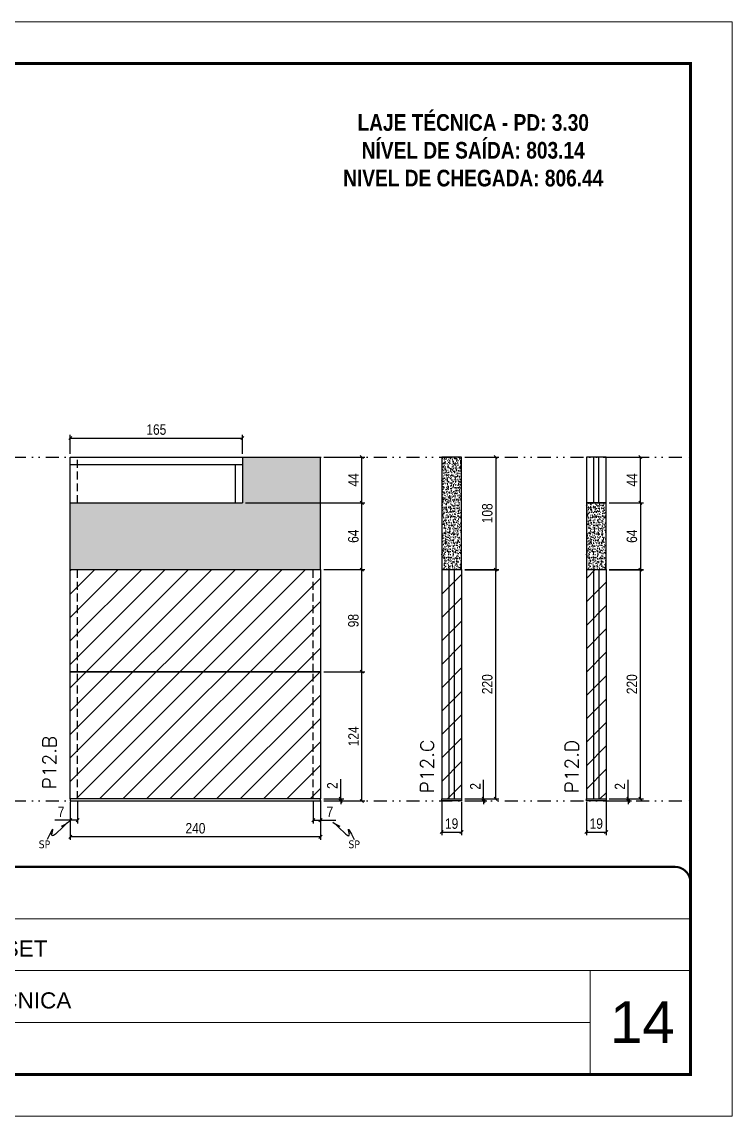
# Model space of a CAD drawing. Extents: x 808 to 7089, y -98 to 17032.
# Drawn here: x 3211 to 3892, y 12537 to 13587 of the extents above; entities that cross this region are included whole.
import ezdxf

# ---------------------------------------------------------------- set-up
doc = ezdxf.new("R2010")
doc.units = 0
for name, pattern in [('CONTINUO', [0]), ('DASHED', [0.75, 0.5, -0.25]), ('DIVIDE2', [0.625, 0.25, -0.125, 0, -0.125, 0, -0.125]), ('HIDDEN', [0.375, 0.25, -0.125])]:
    doc.linetypes.add(name, pattern=pattern)
for name, color, linetype, lineweight in [('CARIMBO', 255, 'Continuous', 9), ('Folhas', 255, 'Continuous', 9), ('REAPROVEITAMENTO', 251, 'Continuous', 9), ('SARRAFO DE PRESSAO', 251, 'DASHED', 9), ('Texto Seção', 7, 'Continuous', 15)]:
    doc.layers.add(name, color=color, linetype=linetype, lineweight=lineweight)
for name, color, linetype in [('COTA', 241, 'Continuous'), ('NOMENCLATURA', 7, 'Continuous'), ('Nível', 160, 'Continuous'), ('Painéis', 200, 'Continuous'), ('SARR_2.2x7', 40, 'Continuous'), ('Sarrafo de Pressão', 42, 'HIDDEN'), ('texto', 7, 'Continuous')]:
    doc.layers.add(name, color=color, linetype=linetype)
doc.styles.add('ARIAL', font='arial.ttf')
doc.styles.add('COTA TECNICA', font='techl___.ttf', dxfattribs={"height": 10})
doc.styles.add('COTA TECNICA-50', font='techl___.ttf', dxfattribs={"height": 10})
doc.styles.add('REGUA-120', font='ROMANS.shx', dxfattribs={"height": 15})
doc.styles.add('ROMANC', font='techb___.ttf', dxfattribs={"height": 2.5})
doc.styles.get("Standard").update_dxf_attribs({"font": 'arial.ttf'})
doc.dimstyles.new('COTA PAINEL-50', dxfattribs={"dimtxt": 10, "dimasz": 3, "dimexe": 3, "dimexo": 3, "dimgap": 3, "dimtad": 1, "dimdec": 1, "dimzin": 12, "dimdsep": 46, "dimtxsty": 'COTA TECNICA-50', "dimblk1": 'OBLIQUE', "dimblk2": 'OBLIQUE', "dimsah": 1, "dimcen": 0.9, "dimclrd": 4, "dimclre": 4, "dimclrt": 240, "dimadec": 1, "dimazin": 3, "dimtfac": 1, "dimtdec": 1, "dimtmove": 0, "dimatfit": 3, "dimfxl": 1, "dimtolj": 1, "dimtzin": 12, "dimarcsym": 0})
doc.dimstyles.new('PAINEL', dxfattribs={"dimtxt": 10, "dimasz": 3, "dimexe": 3, "dimexo": 3, "dimgap": 3, "dimtad": 1, "dimdec": 1, "dimzin": 12, "dimdsep": 46, "dimtxsty": 'COTA TECNICA', "dimblk1": 'OBLIQUE', "dimblk2": 'OBLIQUE', "dimsah": 1, "dimcen": 0.9, "dimclrd": 4, "dimclre": 4, "dimclrt": 240, "dimadec": 1, "dimazin": 3, "dimtfac": 1, "dimtdec": 1, "dimtmove": 0, "dimatfit": 3, "dimfxl": 1, "dimtolj": 1, "dimtzin": 12, "dimarcsym": 0})
doc.dimstyles.get("Standard").update_dxf_attribs({"dimtxt": 0.18, "dimasz": 0.18, "dimexe": 0.18, "dimexo": 0.0625, "dimgap": 0.09, "dimtad": 0, "dimtih": 1, "dimtoh": 1, "dimdec": 4, "dimzin": 0, "dimdsep": 46, "dimtxsty": 'Standard', "dimcen": 0.09, "dimadec": 0, "dimazin": 0, "dimtfac": 1, "dimtdec": 4, "dimtofl": 0, "dimtmove": 0, "dimatfit": 3, "dimfxl": 1, "dimtolj": 1, "dimtzin": 0, "dimarcsym": 0})

# ---------------------------------------------------------------- blocks, each defined once
blk = doc.blocks.new('9999999999')
at = {"color": 30, "linetype": 'CONTINUO'}
for p, q in [((98564.6, 34379.6), (99584, 34379.6)), ((98564.6, 34329.8), (99488, 34329.8)), ((99584, 34329.8), (99488, 34329.8)), ((99488, 34329.8), (99488, 34230.2)), ((98564.6, 34280), (99488, 34280))]:
    blk.add_line(p, q, dxfattribs=at)
at = {"color": 30, "linetype": 'CONTINUO', "const_width": 2}
blk.add_lwpolyline([(99584, 34230.2), (99584, 34414.4, 0.414214), (99569, 34429.4), (98229, 34429.4, 0.414214), (98214, 34414.4), (98214, 34245.2, 0.414214), (98229, 34230.2), (99584, 34230.2)], format="xyb", dxfattribs=at)
at = {"layer": 'Folhas'}
blk.add_lwpolyline([(98139, 34190.2), (99624, 34190.2), (99624, 35240.2), (98139, 35240.2)], close=True, dxfattribs=at)
at = {"layer": 'Folhas', "color": 30, "const_width": 3}
blk.add_lwpolyline([(98214, 34230.2), (99584, 34230.2), (99584, 35200.2), (98214, 35200.2)], close=True, dxfattribs=at)
at = {"color": 7, "linetype": 'Continuous', "ltscale": 5, "style": 'ARIAL'}
for s, height, p in [('NIK SUNSET', 15.48, (98837.7, 34343.3)), ('LAJE TÉCNICA', 15.483, (98837.7, 34293.5))]:
    blk.add_text(s, height=height, dxfattribs=at).set_placement(p)
blk = doc.blocks.new('_Oblique')
at = {"color": 0, "linetype": 'ByBlock', "lineweight": -2}
blk.add_line((-0.5, -0.5), (0.5, 0.5), dxfattribs=at)
blk = doc.blocks.new('*D341')
at = {"layer": 'COTA', "color": 4, "lineweight": -2, "transparency": 16777216}
for p, q in [((3257, 12838.2), (3257, 12801.8)), ((3497, 12838.2), (3497, 12801.8)), ((3497, 12804.8), (3257, 12804.8))]:
    blk.add_line(p, q, dxfattribs=at)
at = {"layer": 'Defpoints', "color": 0, "transparency": 16777216}
for p in [(3257, 12841.2), (3497, 12841.2), (3257, 12804.8)]:
    blk.add_point(p, dxfattribs=at)
at = {"layer": 'COTA', "color": 4, "lineweight": -2, "transparency": 16777216, "xscale": 3, "yscale": 3, "zscale": 3, "rotation": 180}
blk.add_blockref('_Oblique', (3257, 12804.8), dxfattribs=at)
at = {"layer": 'COTA', "color": 4, "lineweight": -2, "transparency": 16777216, "xscale": 3, "yscale": 3, "zscale": 3}
blk.add_blockref('_Oblique', (3497, 12804.8), dxfattribs=at)
at = {"layer": 'COTA', "color": 240, "transparency": 16777216, "insert": (3377, 12812.9), "char_height": 10, "attachment_point": 5, "style": 'COTA TECNICA'}
blk.add_mtext('\\A1;240', dxfattribs=at)
blk = doc.blocks.new('*D342')
at = {"layer": 'COTA', "color": 4, "lineweight": -2, "transparency": 16777216}
for p, q in [((3490, 12838.2), (3490, 12817.7)), ((3497, 12836.2), (3497, 12817.7)), ((3490, 12820.7), (3497, 12820.7)), ((3497, 12820.7), (3511.7, 12820.7))]:
    blk.add_line(p, q, dxfattribs=at)
at = {"layer": 'Defpoints', "color": 0, "transparency": 16777216}
for p in [(3490, 12841.2), (3497, 12839.2), (3497, 12820.7)]:
    blk.add_point(p, dxfattribs=at)
at = {"layer": 'COTA', "color": 4, "lineweight": -2, "transparency": 16777216, "xscale": 3, "yscale": 3, "zscale": 3, "rotation": 180}
blk.add_blockref('_Oblique', (3490, 12820.7), dxfattribs=at)
at = {"layer": 'COTA', "color": 4, "lineweight": -2, "transparency": 16777216, "xscale": 3, "yscale": 3, "zscale": 3}
blk.add_blockref('_Oblique', (3497, 12820.7), dxfattribs=at)
at = {"layer": 'COTA', "color": 240, "transparency": 16777216, "insert": (3505.9, 12828.7), "char_height": 10, "attachment_point": 5, "style": 'COTA TECNICA-50'}
blk.add_mtext('\\A1;7', dxfattribs=at)
blk = doc.blocks.new('*D343')
at = {"layer": 'COTA', "color": 4, "lineweight": -2, "transparency": 16777216}
for p, q in [((3257, 12836.2), (3257, 12817.7)), ((3264, 12838.2), (3264, 12817.7)), ((3257, 12820.7), (3242.3, 12820.7)), ((3264, 12820.7), (3257, 12820.7))]:
    blk.add_line(p, q, dxfattribs=at)
at = {"layer": 'Defpoints', "color": 0, "transparency": 16777216}
for p in [(3257, 12839.2), (3264, 12841.2), (3257, 12820.7)]:
    blk.add_point(p, dxfattribs=at)
at = {"layer": 'COTA', "color": 4, "lineweight": -2, "transparency": 16777216, "xscale": 3, "yscale": 3, "zscale": 3, "rotation": 180}
blk.add_blockref('_Oblique', (3257, 12820.7), dxfattribs=at)
at = {"layer": 'COTA', "color": 4, "lineweight": -2, "transparency": 16777216, "xscale": 3, "yscale": 3, "zscale": 3}
blk.add_blockref('_Oblique', (3264, 12820.7), dxfattribs=at)
at = {"layer": 'COTA', "color": 240, "transparency": 16777216, "insert": (3248.1, 12828.7), "char_height": 10, "attachment_point": 5, "style": 'COTA TECNICA-50'}
blk.add_mtext('\\A1;7', dxfattribs=at)
blk = doc.blocks.new('*D344')
at = {"layer": 'COTA', "color": 4, "linetype": 'ByBlock', "lineweight": -2, "transparency": 16777216}
for p, q in [((3500, 12963.2), (3539.6, 12963.2)), ((3536.6, 12839.2), (3536.6, 12963.2)), ((3500, 12839.2), (3539.6, 12839.2))]:
    blk.add_line(p, q, dxfattribs=at)
at = {"layer": 'Defpoints', "color": 0, "linetype": 'ByBlock', "transparency": 16777216}
for p in [(3497, 12963.2), (3536.6, 12963.2), (3497, 12839.2)]:
    blk.add_point(p, dxfattribs=at)
at = {"layer": 'COTA', "color": 4, "linetype": 'ByBlock', "lineweight": -2, "transparency": 16777216, "xscale": 3, "yscale": 3, "zscale": 3}
for p, rotation in [((3536.6, 12963.2), 90), ((3536.6, 12839.2), 270)]:
    blk.add_blockref('_Oblique', p, dxfattribs=dict(at, rotation=rotation))
at = {"layer": 'COTA', "color": 240, "linetype": 'ByBlock', "transparency": 16777216, "insert": (3528.6, 12901.2), "char_height": 10, "attachment_point": 5, "rotation": 90, "style": 'COTA TECNICA'}
blk.add_mtext('\\A1;124', dxfattribs=at)
blk = doc.blocks.new('*D345')
at = {"layer": 'COTA', "color": 4, "lineweight": -2, "transparency": 16777216}
for p, q in [((3516.3, 12841.2), (3516.3, 12860)), ((3500, 12841.2), (3519.3, 12841.2)), ((3500, 12839.2), (3519.3, 12839.2)), ((3516.3, 12839.2), (3516.3, 12841.2)), ((3516.3, 12839.2), (3516.3, 12836.2))]:
    blk.add_line(p, q, dxfattribs=at)
at = {"layer": 'Defpoints', "color": 0, "transparency": 16777216}
for p in [(3497, 12841.2), (3497, 12839.2), (3516.3, 12839.2)]:
    blk.add_point(p, dxfattribs=at)
at = {"layer": 'COTA', "color": 4, "lineweight": -2, "transparency": 16777216, "xscale": 3, "yscale": 3, "zscale": 3}
for p, rotation in [((3516.3, 12841.2), 270), ((3516.3, 12839.2), 90)]:
    blk.add_blockref('_Oblique', p, dxfattribs=dict(at, rotation=rotation))
at = {"layer": 'COTA', "color": 240, "transparency": 16777216, "insert": (3508.3, 12853.9), "char_height": 10, "attachment_point": 5, "rotation": 90, "style": 'COTA TECNICA-50'}
blk.add_mtext('\\A1;2', dxfattribs=at)
blk = doc.blocks.new('*D346')
at = {"layer": 'COTA', "color": 4, "linetype": 'ByBlock', "lineweight": -2, "transparency": 16777216}
for p, q in [((3500, 12963.2), (3539.6, 12963.2)), ((3536.6, 12839.2), (3536.6, 12963.2)), ((3500, 12839.2), (3539.6, 12839.2))]:
    blk.add_line(p, q, dxfattribs=at)
at = {"layer": 'Defpoints', "color": 0, "linetype": 'ByBlock', "transparency": 16777216}
for p in [(3497, 12963.2), (3536.6, 12963.2), (3497, 12839.2)]:
    blk.add_point(p, dxfattribs=at)
at = {"layer": 'COTA', "color": 4, "linetype": 'ByBlock', "lineweight": -2, "transparency": 16777216, "xscale": 3, "yscale": 3, "zscale": 3}
for p, rotation in [((3536.6, 12963.2), 90), ((3536.6, 12839.2), 270)]:
    blk.add_blockref('_Oblique', p, dxfattribs=dict(at, rotation=rotation))
at = {"layer": 'COTA', "color": 240, "linetype": 'ByBlock', "transparency": 16777216, "insert": (3528.6, 12901.2), "char_height": 10, "attachment_point": 5, "rotation": 90, "style": 'COTA TECNICA'}
blk.add_mtext('\\A1;124', dxfattribs=at)
blk = doc.blocks.new('*D347')
at = {"layer": 'COTA', "color": 4, "lineweight": -2, "transparency": 16777216}
for p, q in [((3500, 13061.2), (3539.6, 13061.2)), ((3536.6, 12963.2), (3536.6, 13061.2)), ((3500, 12963.2), (3539.6, 12963.2))]:
    blk.add_line(p, q, dxfattribs=at)
at = {"layer": 'Defpoints', "color": 0, "transparency": 16777216}
for p in [(3497, 13061.2), (3536.6, 13061.2), (3497, 12963.2)]:
    blk.add_point(p, dxfattribs=at)
at = {"layer": 'COTA', "color": 4, "lineweight": -2, "transparency": 16777216, "xscale": 3, "yscale": 3, "zscale": 3}
for p, rotation in [((3536.6, 13061.2), 90), ((3536.6, 12963.2), 270)]:
    blk.add_blockref('_Oblique', p, dxfattribs=dict(at, rotation=rotation))
at = {"layer": 'COTA', "color": 240, "transparency": 16777216, "insert": (3528.5, 13012.2), "char_height": 10, "attachment_point": 5, "rotation": 90, "style": 'COTA TECNICA-50'}
blk.add_mtext('\\A1;98', dxfattribs=at)
blk = doc.blocks.new('*D348')
at = {"layer": 'COTA', "color": 4, "lineweight": -2, "transparency": 16777216}
for p, q in [((3425, 13125.2), (3539.6, 13125.2)), ((3536.6, 13061.2), (3536.6, 13125.2)), ((3500, 13061.2), (3539.6, 13061.2))]:
    blk.add_line(p, q, dxfattribs=at)
at = {"layer": 'Defpoints', "color": 0, "transparency": 16777216}
for p in [(3422, 13125.2), (3536.6, 13125.2), (3497, 13061.2)]:
    blk.add_point(p, dxfattribs=at)
at = {"layer": 'COTA', "color": 4, "lineweight": -2, "transparency": 16777216, "xscale": 3, "yscale": 3, "zscale": 3}
for p, rotation in [((3536.6, 13125.2), 90), ((3536.6, 13061.2), 270)]:
    blk.add_blockref('_Oblique', p, dxfattribs=dict(at, rotation=rotation))
at = {"layer": 'COTA', "color": 240, "transparency": 16777216, "insert": (3528.5, 13093.2), "char_height": 10, "attachment_point": 5, "rotation": 90, "style": 'COTA TECNICA-50'}
blk.add_mtext('\\A1;64', dxfattribs=at)
blk = doc.blocks.new('*D357')
at = {"layer": 'COTA', "color": 4, "lineweight": -2, "transparency": 16777216}
for p, q in [((3613.2, 12838.2), (3613.2, 12806.3)), ((3632.2, 12838.2), (3632.2, 12806.3)), ((3613.2, 12809.3), (3632.2, 12809.3))]:
    blk.add_line(p, q, dxfattribs=at)
at = {"layer": 'Defpoints', "color": 0, "transparency": 16777216}
for p in [(3613.2, 12841.2), (3632.2, 12841.2), (3632.2, 12809.3)]:
    blk.add_point(p, dxfattribs=at)
at = {"layer": 'COTA', "color": 4, "lineweight": -2, "transparency": 16777216, "xscale": 3, "yscale": 3, "zscale": 3, "rotation": 180}
blk.add_blockref('_Oblique', (3613.2, 12809.3), dxfattribs=at)
at = {"layer": 'COTA', "color": 4, "lineweight": -2, "transparency": 16777216, "xscale": 3, "yscale": 3, "zscale": 3}
blk.add_blockref('_Oblique', (3632.2, 12809.3), dxfattribs=at)
at = {"layer": 'COTA', "color": 240, "transparency": 16777216, "insert": (3622.7, 12817.4), "char_height": 10, "attachment_point": 5, "style": 'COTA TECNICA'}
blk.add_mtext('\\A1;19', dxfattribs=at)
blk = doc.blocks.new('*D358')
at = {"layer": 'COTA', "color": 4, "lineweight": -2, "transparency": 16777216}
for p, q in [((3653.4, 12841.2), (3653.4, 12859.3)), ((3635.2, 12841.2), (3656.4, 12841.2)), ((3635.2, 12839.2), (3656.4, 12839.2)), ((3653.4, 12839.2), (3653.4, 12841.2)), ((3653.4, 12839.2), (3653.4, 12836.2))]:
    blk.add_line(p, q, dxfattribs=at)
at = {"layer": 'Defpoints', "color": 0, "transparency": 16777216}
for p in [(3632.2, 12841.2), (3632.2, 12839.2), (3653.4, 12841.2)]:
    blk.add_point(p, dxfattribs=at)
at = {"layer": 'COTA', "color": 4, "lineweight": -2, "transparency": 16777216, "xscale": 3, "yscale": 3, "zscale": 3}
for p, rotation in [((3653.4, 12841.2), 270), ((3653.4, 12839.2), 90)]:
    blk.add_blockref('_Oblique', p, dxfattribs=dict(at, rotation=rotation))
at = {"layer": 'COTA', "color": 240, "transparency": 16777216, "insert": (3645.4, 12853.2), "char_height": 10, "attachment_point": 5, "rotation": 90, "style": 'COTA TECNICA-50'}
blk.add_mtext('\\A1;2', dxfattribs=at)
blk = doc.blocks.new('*D367')
at = {"layer": 'COTA', "color": 4, "linetype": 'ByBlock', "lineweight": -2, "transparency": 16777216}
for p, q in [((3635.2, 13169.2), (3668, 13169.2)), ((3665, 13169.2), (3665, 13061.1)), ((3635.2, 13061.1), (3668, 13061.1))]:
    blk.add_line(p, q, dxfattribs=at)
at = {"layer": 'Defpoints', "color": 0, "linetype": 'ByBlock', "transparency": 16777216}
for p in [(3632.2, 13169.2), (3632.2, 13061.1), (3665, 13061.1)]:
    blk.add_point(p, dxfattribs=at)
at = {"layer": 'COTA', "color": 4, "linetype": 'ByBlock', "lineweight": -2, "transparency": 16777216, "xscale": 3, "yscale": 3, "zscale": 3}
for p, rotation in [((3665, 13169.2), 90), ((3665, 13061.1), 270)]:
    blk.add_blockref('_Oblique', p, dxfattribs=dict(at, rotation=rotation))
at = {"layer": 'COTA', "color": 240, "linetype": 'ByBlock', "transparency": 16777216, "insert": (3656.9, 13115.2), "char_height": 10, "attachment_point": 5, "rotation": 90, "style": 'COTA TECNICA'}
blk.add_mtext('\\A1;108', dxfattribs=at)
blk = doc.blocks.new('*D368')
at = {"layer": 'COTA', "color": 4, "lineweight": -2, "transparency": 16777216}
for p, q in [((3635.2, 13061.2), (3668, 13061.2)), ((3665, 12841.2), (3665, 13061.2)), ((3635.2, 12841.2), (3668, 12841.2))]:
    blk.add_line(p, q, dxfattribs=at)
at = {"layer": 'Defpoints', "color": 0, "transparency": 16777216}
for p in [(3632.2, 13061.2), (3665, 13061.2), (3632.2, 12841.2)]:
    blk.add_point(p, dxfattribs=at)
at = {"layer": 'COTA', "color": 4, "lineweight": -2, "transparency": 16777216, "xscale": 3, "yscale": 3, "zscale": 3}
for p, rotation in [((3665, 13061.2), 90), ((3665, 12841.2), 270)]:
    blk.add_blockref('_Oblique', p, dxfattribs=dict(at, rotation=rotation))
at = {"layer": 'COTA', "color": 240, "transparency": 16777216, "insert": (3656.9, 12951.2), "char_height": 10, "attachment_point": 5, "rotation": 90, "style": 'COTA TECNICA-50'}
blk.add_mtext('\\A1;220', dxfattribs=at)
blk = doc.blocks.new('*D359')
at = {"layer": 'COTA', "color": 4, "lineweight": -2, "transparency": 16777216}
for p, q in [((3751.9, 12838.2), (3751.9, 12806.3)), ((3770.9, 12838.2), (3770.9, 12806.3)), ((3751.9, 12809.3), (3770.9, 12809.3))]:
    blk.add_line(p, q, dxfattribs=at)
at = {"layer": 'Defpoints', "color": 0, "transparency": 16777216}
for p in [(3751.9, 12841.2), (3770.9, 12841.2), (3770.9, 12809.3)]:
    blk.add_point(p, dxfattribs=at)
at = {"layer": 'COTA', "color": 4, "lineweight": -2, "transparency": 16777216, "xscale": 3, "yscale": 3, "zscale": 3, "rotation": 180}
blk.add_blockref('_Oblique', (3751.9, 12809.3), dxfattribs=at)
at = {"layer": 'COTA', "color": 4, "lineweight": -2, "transparency": 16777216, "xscale": 3, "yscale": 3, "zscale": 3}
blk.add_blockref('_Oblique', (3770.9, 12809.3), dxfattribs=at)
at = {"layer": 'COTA', "color": 240, "transparency": 16777216, "insert": (3761.4, 12817.4), "char_height": 10, "attachment_point": 5, "style": 'COTA TECNICA'}
blk.add_mtext('\\A1;19', dxfattribs=at)
blk = doc.blocks.new('*D364')
at = {"layer": 'COTA', "color": 4, "lineweight": -2, "transparency": 16777216}
for p, q in [((3792.1, 12841.2), (3792.1, 12859.3)), ((3773.9, 12841.2), (3795.1, 12841.2)), ((3773.9, 12839.2), (3795.1, 12839.2)), ((3792.1, 12839.2), (3792.1, 12841.2)), ((3792.1, 12839.2), (3792.1, 12836.2))]:
    blk.add_line(p, q, dxfattribs=at)
at = {"layer": 'Defpoints', "color": 0, "transparency": 16777216}
for p in [(3770.9, 12841.2), (3770.9, 12839.2), (3792.1, 12841.2)]:
    blk.add_point(p, dxfattribs=at)
at = {"layer": 'COTA', "color": 4, "lineweight": -2, "transparency": 16777216, "xscale": 3, "yscale": 3, "zscale": 3}
for p, rotation in [((3792.1, 12841.2), 270), ((3792.1, 12839.2), 90)]:
    blk.add_blockref('_Oblique', p, dxfattribs=dict(at, rotation=rotation))
at = {"layer": 'COTA', "color": 240, "transparency": 16777216, "insert": (3784.1, 12853.2), "char_height": 10, "attachment_point": 5, "rotation": 90, "style": 'COTA TECNICA-50'}
blk.add_mtext('\\A1;2', dxfattribs=at)
blk = doc.blocks.new('*D385')
at = {"layer": 'COTA', "color": 4, "linetype": 'ByBlock', "lineweight": -2, "transparency": 16777216}
for p, q in [((3773.9, 13125.2), (3806.7, 13125.2)), ((3803.7, 13125.2), (3803.7, 13061.1)), ((3773.9, 13061.1), (3806.7, 13061.1))]:
    blk.add_line(p, q, dxfattribs=at)
at = {"layer": 'Defpoints', "color": 0, "linetype": 'ByBlock', "transparency": 16777216}
for p in [(3770.9, 13125.2), (3770.9, 13061.1), (3803.7, 13061.1)]:
    blk.add_point(p, dxfattribs=at)
at = {"layer": 'COTA', "color": 4, "linetype": 'ByBlock', "lineweight": -2, "transparency": 16777216, "xscale": 3, "yscale": 3, "zscale": 3}
for p, rotation in [((3803.7, 13125.2), 90), ((3803.7, 13061.1), 270)]:
    blk.add_blockref('_Oblique', p, dxfattribs=dict(at, rotation=rotation))
at = {"layer": 'COTA', "color": 240, "linetype": 'ByBlock', "transparency": 16777216, "insert": (3795.6, 13093.2), "char_height": 10, "attachment_point": 5, "rotation": 90, "style": 'COTA TECNICA'}
blk.add_mtext('\\A1;64', dxfattribs=at)
blk = doc.blocks.new('*D386')
at = {"layer": 'COTA', "color": 4, "lineweight": -2, "transparency": 16777216}
for p, q in [((3773.9, 13061.2), (3806.7, 13061.2)), ((3803.7, 12841.2), (3803.7, 13061.2)), ((3773.9, 12841.2), (3806.7, 12841.2))]:
    blk.add_line(p, q, dxfattribs=at)
at = {"layer": 'Defpoints', "color": 0, "transparency": 16777216}
for p in [(3770.9, 13061.2), (3803.7, 13061.2), (3770.9, 12841.2)]:
    blk.add_point(p, dxfattribs=at)
at = {"layer": 'COTA', "color": 4, "lineweight": -2, "transparency": 16777216, "xscale": 3, "yscale": 3, "zscale": 3}
for p, rotation in [((3803.7, 13061.2), 90), ((3803.7, 12841.2), 270)]:
    blk.add_blockref('_Oblique', p, dxfattribs=dict(at, rotation=rotation))
at = {"layer": 'COTA', "color": 240, "transparency": 16777216, "insert": (3795.6, 12951.2), "char_height": 10, "attachment_point": 5, "rotation": 90, "style": 'COTA TECNICA-50'}
blk.add_mtext('\\A1;220', dxfattribs=at)
blk = doc.blocks.new('*D1020')
at = {"layer": 'COTA', "color": 4, "lineweight": -2, "transparency": 16777216}
for p, q in [((3500, 13169.2), (3539.6, 13169.2)), ((3536.6, 13125.2), (3536.6, 13169.2)), ((3425, 13125.2), (3539.6, 13125.2))]:
    blk.add_line(p, q, dxfattribs=at)
at = {"layer": 'Defpoints', "color": 0, "transparency": 16777216}
for p in [(3497, 13169.2), (3536.6, 13169.2), (3422, 13125.2)]:
    blk.add_point(p, dxfattribs=at)
at = {"layer": 'COTA', "color": 4, "lineweight": -2, "transparency": 16777216, "xscale": 3, "yscale": 3, "zscale": 3}
for p, rotation in [((3536.6, 13169.2), 90), ((3536.6, 13125.2), 270)]:
    blk.add_blockref('_Oblique', p, dxfattribs=dict(at, rotation=rotation))
at = {"layer": 'COTA', "color": 240, "transparency": 16777216, "insert": (3528.6, 13147.2), "char_height": 10, "attachment_point": 5, "rotation": 90, "style": 'COTA TECNICA'}
blk.add_mtext('\\A1;44', dxfattribs=at)
blk = doc.blocks.new('*D1021')
at = {"layer": 'COTA', "color": 4, "lineweight": -2, "transparency": 16777216}
for p, q in [((3257, 13172.2), (3257, 13190.4)), ((3422, 13172.2), (3422, 13190.4)), ((3257, 13187.4), (3422, 13187.4))]:
    blk.add_line(p, q, dxfattribs=at)
at = {"layer": 'Defpoints', "color": 0, "transparency": 16777216}
for p in [(3422, 13187.4), (3257, 13169.2), (3422, 13169.2)]:
    blk.add_point(p, dxfattribs=at)
at = {"layer": 'COTA', "color": 4, "lineweight": -2, "transparency": 16777216, "xscale": 3, "yscale": 3, "zscale": 3, "rotation": 180}
blk.add_blockref('_Oblique', (3257, 13187.4), dxfattribs=at)
at = {"layer": 'COTA', "color": 4, "lineweight": -2, "transparency": 16777216, "xscale": 3, "yscale": 3, "zscale": 3}
blk.add_blockref('_Oblique', (3422, 13187.4), dxfattribs=at)
at = {"layer": 'COTA', "color": 240, "transparency": 16777216, "insert": (3339.5, 13195.5), "char_height": 10, "attachment_point": 5, "style": 'COTA TECNICA'}
blk.add_mtext('\\A1;165', dxfattribs=at)
blk = doc.blocks.new('*D1022')
at = {"layer": 'COTA', "color": 4, "lineweight": -2, "transparency": 16777216}
for p, q in [((3773.9, 13169.2), (3806.7, 13169.2)), ((3803.7, 13125.2), (3803.7, 13169.2)), ((3773.9, 13125.2), (3806.7, 13125.2))]:
    blk.add_line(p, q, dxfattribs=at)
at = {"layer": 'Defpoints', "color": 0, "transparency": 16777216}
for p in [(3770.9, 13169.2), (3803.7, 13169.2), (3770.9, 13125.2)]:
    blk.add_point(p, dxfattribs=at)
at = {"layer": 'COTA', "color": 4, "lineweight": -2, "transparency": 16777216, "xscale": 3, "yscale": 3, "zscale": 3}
for p, rotation in [((3803.7, 13169.2), 90), ((3803.7, 13125.2), 270)]:
    blk.add_blockref('_Oblique', p, dxfattribs=dict(at, rotation=rotation))
at = {"layer": 'COTA', "color": 240, "transparency": 16777216, "insert": (3795.7, 13147.2), "char_height": 10, "attachment_point": 5, "rotation": 90, "style": 'COTA TECNICA'}
blk.add_mtext('\\A1;44', dxfattribs=at)

msp = doc.modelspace()

# ---------------------------------------------------------------- hatches: boundary and pattern name
at = {"layer": 'COTA', "linetype": 'ByBlock'}
h = msp.add_hatch(dxfattribs=at)
h.set_pattern_fill('AR-CONC', color=256, scale=0.03)
h.paths.add_polyline_path([(3497, 13169.17), (3422, 13169.17), (3422, 13125.17), (3257, 13125.17), (3257, 13061.17), (3497, 13061.17)])
h = msp.add_hatch(dxfattribs=at)
h.set_pattern_fill('AR-CONC', color=256, scale=0.03)
h.set_pattern_definition([(50, (-5475.9487, 9013.1733), (5.46554, -0.4781726), [0.5715, -6.2865]), (355, (-5475.9487, 9013.1733), (-1.0573026, 5.7317054), [0.4572, -5.0292175]), (100.451445, (-5475.493, 9013.1335), (4.4082374, 5.2535326), [0.4857003, -5.3427073]), (46.1842, (-5475.949, 9014.697), (8.132371, -1.26127), [0.85725, -9.42975]), (96.63556, (-5475.271, 9014.592), (7.122124, 7.422784), [0.728551, -8.014068]), (351.18415, (-5475.949, 9014.697), (7.122124, 7.422784), [0.685799, -7.543792]), (21, (-5475.1867, 9014.3163), (4.5484317, -3.067956), [0.5715, -6.2865]), (326, (-5475.1867, 9014.3163), (1.854061, 5.525639), [0.4572, -5.0292]), (71.451445, (-5474.8077, 9014.0606), (6.4024926, 2.457683), [0.4857003, -5.342698]), (37.5, (-5475.9487, 9013.1733), (0.0926581, 2.53665117), [0, -4.96824, 0, -5.1054, 0, -5.04825]), (7.5, (-5475.9487, 9013.1733), (2.0045899, 3.00541724), [0, -2.91084, 0, -4.85394, 0, -1.92405]), (327.5, (-5477.648, 9013.1733), (4.06771786, -0.1718623), [0, -1.905, 0, -5.9436, 0, -7.8867]), (317.5, (-5478.41, 9013.1733), (4.4438754, 0.7627947), [0, -2.4765, 0, -3.94716, 0, -5.6007])])
h.paths.add_polyline_path([(3632.17, 13169.17), (3613.17, 13169.17), (3613.17, 13061.14), (3632.17, 13061.14)])
h = msp.add_hatch(dxfattribs=at)
h.set_pattern_fill('AR-CONC', color=256, scale=0.03)
h.set_pattern_definition([(50, (-5337.233, 9013.1733), (5.46554, -0.4781726), [0.5715, -6.2865]), (355, (-5337.233, 9013.1733), (-1.0573026, 5.7317054), [0.4572, -5.0292175]), (100.451445, (-5336.7774, 9013.1335), (4.4082374, 5.2535326), [0.4857003, -5.3427073]), (46.1842, (-5337.233, 9014.697), (8.132371, -1.26127), [0.85725, -9.42975]), (96.63556, (-5336.555, 9014.592), (7.122124, 7.422784), [0.728551, -8.014068]), (351.18415, (-5337.233, 9014.697), (7.122124, 7.422784), [0.685799, -7.543792]), (21, (-5336.471, 9014.3163), (4.5484317, -3.067956), [0.5715, -6.2865]), (326, (-5336.471, 9014.3163), (1.854061, 5.525639), [0.4572, -5.0292]), (71.451445, (-5336.092, 9014.0606), (6.4024926, 2.457683), [0.4857003, -5.342698]), (37.5, (-5337.2329, 9013.1733), (0.0926581, 2.53665117), [0, -4.96824, 0, -5.1054, 0, -5.04825]), (7.5, (-5337.233, 9013.1733), (2.0045899, 3.00541724), [0, -2.91084, 0, -4.85394, 0, -1.92405]), (327.5, (-5338.9321, 9013.1733), (4.06771786, -0.1718623), [0, -1.905, 0, -5.9436, 0, -7.8867]), (317.5, (-5339.694, 9013.1733), (4.4438754, 0.7627947), [0, -2.4765, 0, -3.94716, 0, -5.6007])])
h.paths.add_polyline_path([(3770.89, 13125.17), (3751.89, 13125.17), (3751.89, 13061.17), (3770.89, 13061.17)])
at = {"layer": 'REAPROVEITAMENTO', "linetype": 'ByBlock'}
h = msp.add_hatch(dxfattribs=at)
h.set_pattern_fill('ANSI31', color=256, scale=5, style=2)
h.set_pattern_definition([(45, (-329.173, 3838.763), (-11.22532, 11.22532), [])])
h.paths.add_polyline_path([(3497, 13061.17), (3257, 13061.17), (3257, 12841.17), (3497, 12841.17)])
h = msp.add_hatch(dxfattribs=at)
h.set_pattern_fill('ANSI31', color=256, scale=5, style=2)
h.set_pattern_definition([(45, (26.999, 3838.763), (-11.22532, 11.22532), [])])
h.paths.add_polyline_path([(3632.17, 12841.17), (3632.17, 13061.17), (3613.17, 13061.17), (3613.17, 12841.17)])
h = msp.add_hatch(dxfattribs=at)
h.set_pattern_fill('ANSI31', color=256, scale=5, style=2)
h.set_pattern_definition([(45, (165.715, 3853.763), (-11.22532, 11.22532), [])])
h.paths.add_polyline_path([(3770.89, 12841.17), (3770.89, 13061.17), (3751.89, 13061.17), (3751.89, 12841.17)])

# ---------------------------------------------------------------- linework, layer by layer
at = {"layer": 'COTA', "linetype": 'ByBlock'}
for p, q in [((3422, 13169.17), (3497, 13169.17)), ((3497, 13061.17), (3497, 13169.17)), ((3257, 13125.17), (3257, 13125.17)), ((3257, 13061.17), (3257, 13125.17))]:
    msp.add_line(p, q, dxfattribs=at)
for points in [[(3613.17, 13061.14), (3632.17, 13061.14), (3632.17, 13169.17), (3613.17, 13169.17)], [(3751.89, 13061.14), (3770.89, 13061.14), (3770.89, 13125.17), (3751.89, 13125.17)]]:
    msp.add_lwpolyline(points, close=True, dxfattribs=at)
at = {"layer": 'Nível', "color": 4, "linetype": 'DIVIDE2', "ltscale": 50}
for p, q in [((2793.14, 13169.17), (3851.67, 13169.17)), ((2793.14, 12839.17), (3851.67, 12839.17))]:
    msp.add_line(p, q, dxfattribs=at)
at = {"layer": 'Painéis'}
for p, q in [((3257, 13169.17), (3422, 13169.17)), ((3257, 13125.17), (3257, 13169.17)), ((3422, 13169.17), (3422, 13125.17)), ((3770.89, 13169.17), (3751.89, 13169.17)), ((3751.89, 13169.17), (3751.89, 13125.17)), ((3770.89, 13125.17), (3770.89, 13169.17)), ((3257, 13125.17), (3422, 13125.17)), ((3751.89, 13125.17), (3770.89, 13125.17)), ((3613.17, 13061.17), (3613.17, 12841.17)), ((3613.17, 13061.17), (3632.17, 13061.17)), ((3632.17, 13061.17), (3632.17, 12841.17)), ((3751.89, 13061.17), (3751.89, 12841.17)), ((3751.89, 13061.17), (3770.89, 13061.17)), ((3770.89, 13061.17), (3770.89, 12841.17)), ((3613.17, 12841.17), (3632.17, 12841.17)), ((3613.17, 12841.17), (3632.17, 12841.17)), ((3613.17, 12839.17), (3613.17, 12841.17)), ((3632.17, 12839.17), (3613.17, 12839.17)), ((3632.17, 12841.17), (3632.17, 12839.17)), ((3751.89, 12841.17), (3770.89, 12841.17)), ((3751.89, 12841.17), (3770.89, 12841.17)), ((3751.89, 12839.17), (3751.89, 12841.17)), ((3770.89, 12839.17), (3751.89, 12839.17)), ((3770.89, 12841.17), (3770.89, 12839.17))]:
    msp.add_line(p, q, dxfattribs=at)
for points in [[(3257, 13061.17), (3497, 13061.17), (3497, 12963.17), (3257, 12963.17)], [(3257, 12963.17), (3497, 12963.17), (3497, 12841.17), (3257, 12841.17)], [(3257, 12839.17), (3497, 12839.17), (3497, 12841.17), (3257, 12841.17)]]:
    msp.add_lwpolyline(points, close=True, dxfattribs=at)
at = {"layer": 'SARR_2.2x7'}
for p, q in [((3758.89, 13169.17), (3758.89, 13125.17)), ((3763.89, 13125.17), (3763.89, 13169.17)), ((3257, 13162.17), (3422, 13162.17)), ((3415, 13162.17), (3415, 13125.17)), ((3620.17, 13061.17), (3620.17, 12841.17)), ((3625.17, 13061.17), (3625.17, 12841.17)), ((3758.89, 13061.17), (3758.89, 12841.17)), ((3763.89, 13061.17), (3763.89, 12841.17))]:
    msp.add_line(p, q, dxfattribs=at)
at = {"layer": 'Sarrafo de Pressão', "ltscale": 30}
for p, q in [((3264, 13125.17), (3264, 13169.17)), ((3264, 12963.17), (3264, 13061.17)), ((3490, 12963.17), (3490, 13061.17)), ((3264, 12841.17), (3264, 12963.17)), ((3490, 12841.17), (3490, 12963.17))]:
    msp.add_line(p, q, dxfattribs=at)

# ---------------------------------------------------------------- block references
at = {"layer": 'SARRAFO DE PRESSAO', "color": 6, "linetype": 'ByBlock'}
msp.add_blockref('9999999999', (-95732.31, -21653.45), dxfattribs=at)

# ---------------------------------------------------------------- texts
at = {"layer": 'CARIMBO', "style": 'ARIAL'}
msp.add_text('14', height=40, dxfattribs=at).set_placement((3774.53, 12606.9))
at = {"layer": 'NOMENCLATURA', "color": 2, "insert": (3643.41, 13524.89), "char_height": 16, "attachment_point": 2, "style": 'ROMANC'}
msp.add_mtext_dynamic_manual_height_columns('\\PLAJE TÉCNICA - PD: 3.30\\PNÍVEL DE SAÍDA: 803.14\\PNIVEL DE CHEGADA: 806.44', width=328.3607, gutter_width=1, heights=[0], dxfattribs=at)
at = {"layer": 'texto', "color": 0, "char_height": 7.5, "attachment_point": 5}
for insert in [(3232.23, 12797.49), (3529.25, 12797.49)]:
    msp.add_mtext('{\\fTahoma|b0|i0|c0|p34;\\C4;SP}', dxfattribs=dict(at, insert=insert))
at = {"layer": 'Texto Seção', "char_height": 13, "width": 285.3299, "attachment_point": 7, "rotation": 90, "style": 'REGUA-120'}
for s, insert in [('P12.B', (3243.53, 12850.42)), ('P12.C', (3605.74, 12846.58)), ('P12.D', (3744.45, 12846.58))]:
    msp.add_mtext(s, dxfattribs=dict(at, insert=insert))

# ---------------------------------------------------------------- dimensions: what is measured, and where the dimension line sits
at = {"layer": 'COTA'}
for base, p1, p2, dimstyle, picture, middle in [((3422, 13187.35), (3257, 13169.17), (3422, 13169.17), 'PAINEL', '*D1021', (3339.5, 13195.46)), ((3497, 12820.66), (3490, 12841.17), (3497, 12839.17), 'COTA PAINEL-50', '*D342', (3505.87, 12828.73))]:
    dim = msp.add_linear_dim(base=base, p1=p1, p2=p2, dimstyle=dimstyle, dxfattribs=at)
    dim.commit()
    dim.dimension.update_dxf_attribs({"geometry": picture, "text_midpoint": middle})
for base, p1, p2, angle, dimstyle, picture, middle in [((3536.64, 13169.17), (3422, 13125.17), (3497, 13169.17), 90, 'PAINEL', '*D1020', (3528.57, 13147.17)), ((3803.74, 13169.17), (3770.89, 13125.17), (3770.89, 13169.17), 90, 'PAINEL', '*D1022', (3795.67, 13147.17)), ((3536.64, 13125.17), (3497, 13061.17), (3422, 13125.17), 90, 'COTA PAINEL-50', '*D348', (3528.54, 13093.17)), ((3536.64, 13061.17), (3497, 12963.17), (3497, 13061.17), 90, 'COTA PAINEL-50', '*D347', (3528.54, 13012.17)), ((3665.03, 13061.17), (3632.17, 12841.17), (3632.17, 13061.17), 90, 'COTA PAINEL-50', '*D368', (3656.93, 12951.17)), ((3803.74, 13061.17), (3770.89, 12841.17), (3770.89, 13061.17), 90, 'COTA PAINEL-50', '*D386', (3795.64, 12951.17)), ((3257, 12820.66), (3264, 12841.17), (3257, 12839.17), 180, 'COTA PAINEL-50', '*D343', (3248.14, 12828.73))]:
    dim = msp.add_linear_dim(base=base, p1=p1, p2=p2, angle=angle, dimstyle=dimstyle, dxfattribs=at)
    dim.commit()
    dim.dimension.update_dxf_attribs({"geometry": picture, "text_midpoint": middle})
at = {"layer": 'COTA', "linetype": 'ByBlock'}
for base, p1, p2, picture, middle in [((3665.03, 13061.14), (3632.17, 13169.17), (3632.17, 13061.14), '*D367', (3656.9, 13115.15)), ((3803.74, 13061.14), (3770.89, 13125.17), (3770.89, 13061.14), '*D385', (3795.64, 13093.15))]:
    dim = msp.add_linear_dim(base=base, p1=p1, p2=p2, angle=90, dimstyle='PAINEL', dxfattribs=at)
    dim.commit()
    dim.dimension.update_dxf_attribs({"geometry": picture, "text_midpoint": middle})
for picture in ['*D344', '*D346']:
    dim = msp.add_aligned_dim(p1=(3497, 12839.17), p2=(3497, 12963.17), distance=-39.64, dimstyle='PAINEL', dxfattribs=at)
    dim.commit()
    dim.dimension.update_dxf_attribs({"geometry": picture, "text_midpoint": (3528.57, 12901.17)})
at = {"layer": 'COTA'}
for base, p1, p2, picture, middle in [((3516.26, 12839.17), (3497, 12841.17), (3497, 12839.17), '*D345', (3516.26, 12853.91)), ((3653.37, 12841.17), (3632.17, 12839.17), (3632.17, 12841.17), '*D358', (3653.37, 12853.22)), ((3792.08, 12841.17), (3770.89, 12839.17), (3770.89, 12841.17), '*D364', (3792.08, 12853.22))]:
    dim = msp.add_linear_dim(base=base, p1=p1, p2=p2, angle=90, dimstyle='COTA PAINEL-50', dxfattribs=at)
    dim.commit()
    dim.dimension.update_dxf_attribs({"geometry": picture, "text_midpoint": middle, "dimtype": 160})
dim = msp.add_linear_dim(base=(3257, 12804.8), p1=(3497, 12841.17), p2=(3257, 12841.17), angle=180, dimstyle='PAINEL', override={"dimarcsym": 2}, dxfattribs=at)
dim.commit()
dim.dimension.update_dxf_attribs({"geometry": '*D341', "text_midpoint": (3377, 12812.91)})
for base, p1, p2, picture, middle in [((3632.17, 12809.27), (3613.17, 12841.17), (3632.17, 12841.17), '*D357', (3622.67, 12817.36)), ((3770.89, 12809.27), (3751.89, 12841.17), (3770.89, 12841.17), '*D359', (3761.39, 12817.36))]:
    dim = msp.add_linear_dim(base=base, p1=p1, p2=p2, dimstyle='PAINEL', override={"dimarcsym": 2}, dxfattribs=at)
    dim.commit()
    dim.dimension.update_dxf_attribs({"geometry": picture, "text_midpoint": middle})

# ---------------------------------------------------------------- leaders
at = {"layer": 'COTA', "path_type": 1}
for points in [[(3255.17, 12818.98), (3239.39, 12807.15), (3240.31, 12811.96), (3234.76, 12802.18)], [(3508.83, 12818.98), (3524.62, 12807.15), (3523.69, 12811.96), (3529.24, 12802.18)]]:
    msp.add_leader(points, dimstyle='Standard', override={"dimasz": 8}, dxfattribs=at)

doc.saveas('drawing.dxf')
